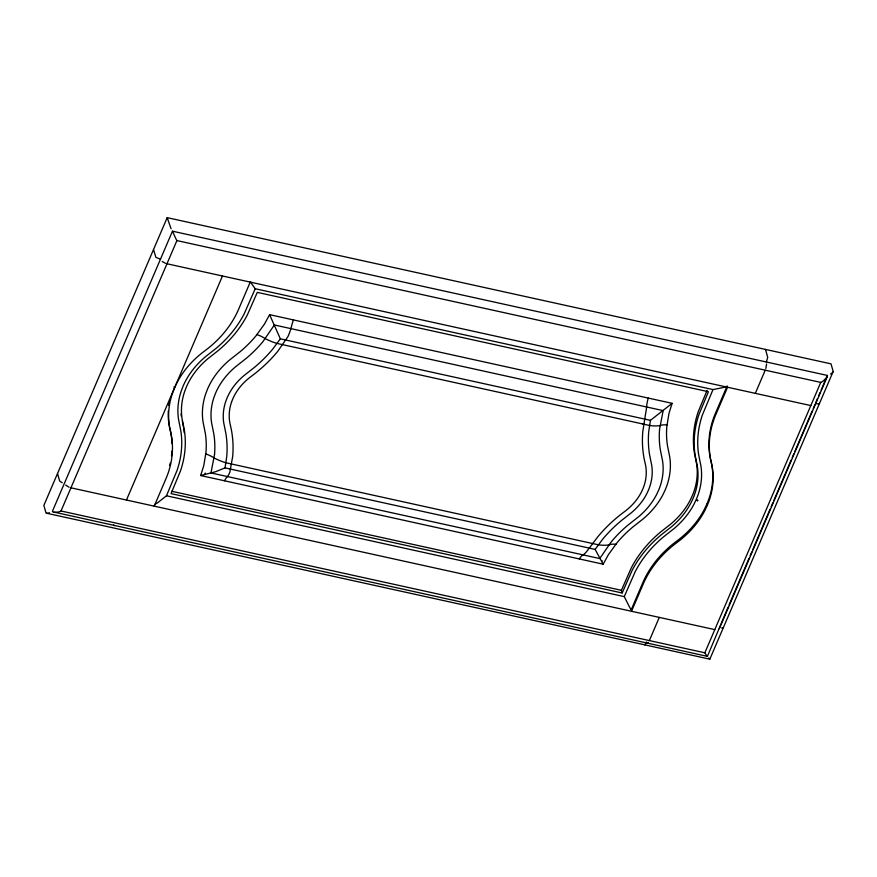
<?xml version="1.0" encoding="UTF-8"?>
<svg xmlns="http://www.w3.org/2000/svg" width="877" height="877" viewBox="0 0 877 877"><rect width="100%" height="100%" fill="white"/><g stroke="black" fill="none" stroke-linecap="round" stroke-linejoin="round"><path stroke-width="1.32" d="M766.575 363.977L765.862 368.45M648.256 398.07A16.389 4.867 -80.1 0 0 646.809 404.703L646.623 406.983A28.656 7.52 -83.5 0 1 645.351 415.183L642.775 431.879A142.743 116.268 -16 0 0 645.154 463.286A57.115 46.525 -16 0 1 642.72 489.267L641.219 492.425A57.126 46.525 -16 0 1 624.391 511.74A142.743 116.268 -16 0 0 597.818 536.779L587.206 550.855A28.656 10.732 -71.4 0 1 583.216 554.922L582.185 555.481A16.389 5.635 -75 0 0 579.313 558.934M200.658 475.531L215.589 471.727L225.027 467.89L226.748 456.544A136.801 111.434 -16 0 0 225.948 433.808L223.756 422.933A63.111 51.414 -16 0 1 225.795 401.293L227.165 397.741A63.111 51.414 -16 0 1 244.069 375.52L254.407 367.408A136.801 111.434 -16 0 0 272.879 348.914L280.344 338.829L269.601 314.668L264.394 324.183L255.92 335.902A117.058 95.352 -16 0 1 240.112 351.721L229.752 359.866A82.866 67.496 -16 0 0 207.553 389.026L205.755 393.696A82.866 67.496 -16 0 0 203.08 422.1L205.273 433.008A117.058 95.352 -16 0 1 205.963 452.466L203.793 465.566L200.658 475.531L603.179 564.196L608.397 554.681L616.86 542.973A117.058 95.352 -16 0 1 632.668 527.143L643.027 519.009A82.866 67.496 -16 0 0 663.067 494.42L665.226 489.837A82.866 67.496 -16 0 0 669.71 456.764L667.507 445.856A117.058 95.352 -16 0 1 666.827 426.408L668.987 413.308L672.122 403.332L269.601 314.668M672.122 403.332L650.438 420.346L648.717 431.692A136.801 111.434 -16 0 0 649.517 454.429L651.71 465.303A63.111 51.414 -16 0 1 648.3 490.495L646.656 493.992A63.111 51.414 -16 0 1 631.396 512.716L621.059 520.839A136.801 111.434 -16 0 0 602.587 539.322L595.121 549.408L603.179 564.196M204.834 474.117L205.218 473.087M250.241 282.109L238.555 309.362A105.624 86.034 -16 0 1 204.703 350.921A94.299 76.803 -16 0 0 174.479 388.018L172.429 393.324A94.299 76.803 -16 0 0 170.434 430.881A105.624 86.034 -16 0 1 165.896 478.886L154.22 506.139M231.517 402.181L232.756 398.969A57.115 46.525 -16 0 1 251.085 376.496A142.743 116.268 -16 0 0 277.658 351.458L287.996 336.472A28.656 10.732 -71.4 0 0 290.912 328.634L291.471 326.43A16.389 5.635 -75 0 1 293.477 319.93M719.326 628.688L827.449 376.167A4.319 2.456 -29.9 0 0 827.417 375.444L172.473 231.188L52.434 511.247A4.319 2.456 -29.9 0 0 52.773 511.828L707.399 656.369L728.02 607.355M708.769 657.925L709.756 659.34L833.084 371.727A1.776 1.009 -29.9 0 0 833.128 371.223L831.012 363.856L167.189 217.649L43.85 505.426L45.955 512.793A1.776 1.009 -29.9 0 0 46.24 513.144L709.822 659.164M53.935 512.442L58.518 511.971A11.708 6.665 -29.9 0 0 61.017 510.984L176.913 240.583A11.708 1.348 64.7 0 1 175.74 238.467L172.473 231.188M126.452 500.033L222.484 275.992M155.086 504.176A28.217 16.049 -29.9 0 0 157.542 502.839L166.477 495.779L177.033 470.489A116.192 94.639 -16 0 0 180.794 430.651L178.568 419.568A83.732 68.209 -16 0 1 181.287 390.868L183.096 386.154A83.732 68.209 -16 0 1 205.525 356.676L216.049 348.399A116.192 94.639 -16 0 0 244.146 313.922L255.207 288.741L251.524 283.578A28.217 3.245 64.7 0 1 250.427 281.758M622.166 592.984L632.087 570.499A119.787 97.577 -16 0 1 661.05 534.959L671.574 526.682A80.136 65.271 -16 0 0 690.944 502.905L693.038 498.476A80.136 65.271 -16 0 0 697.368 466.487L695.143 455.404A119.787 97.577 -16 0 1 699.024 414.339L708.419 391.734L257.301 292.37L247.38 314.854A119.787 97.577 -16 0 1 218.417 350.405L207.893 358.682A80.136 65.271 -16 0 0 186.428 386.889L184.685 391.394A80.136 65.271 -16 0 0 182.098 418.866L184.323 429.949A119.787 97.577 -16 0 1 180.443 471.026L171.048 493.619L622.166 592.984L621.398 590.309L631.319 567.825A119.787 97.577 -16 0 1 660.282 532.273L670.806 523.997A80.136 65.271 -16 0 0 690.177 500.219L692.271 495.79A80.136 65.271 -16 0 0 696.601 463.812L694.376 452.729A119.787 97.577 -16 0 1 698.256 411.653L707.125 390.298M727.165 385.902L715.489 413.155A105.624 86.034 -16 0 0 710.951 461.17A94.299 76.803 -16 0 1 706.906 504.034L704.439 509.252A94.299 76.803 -16 0 1 676.682 541.131A105.624 86.034 -16 0 0 642.83 582.679L631.144 609.932A28.217 3.245 64.7 0 1 629.379 606.763L624.26 596.612L635.321 571.431A116.192 94.639 -16 0 1 663.418 536.954L673.942 528.678A83.732 68.209 -16 0 0 694.178 503.837L696.371 499.199A83.732 68.209 -16 0 0 700.898 465.786L698.673 454.703A116.192 94.639 -16 0 1 702.433 414.865L712.99 389.574L723.35 387.502A28.217 16.049 -29.9 0 0 725.893 386.483M631.528 611.269L643.214 584.027A105.624 86.034 -16 0 1 677.066 542.468A94.299 76.803 -16 0 0 704.823 510.589L707.29 505.371A94.299 76.803 -16 0 0 711.335 462.508A105.624 86.034 -16 0 1 715.873 414.492L727.548 387.25M646.327 642.052L645.088 644.705L644.288 644.584M766.355 362.004L767.715 357.334L765.522 349.441M649.353 640.572L659.285 617.397M755.316 393.356L765.248 370.171M707.399 656.369L705.93 654.571A11.708 1.348 64.7 0 1 704.856 652.795L820.751 382.405A11.708 6.665 -29.9 0 0 823.152 381.067L827.197 377M729.094 604.845L749.057 558.276M750.131 555.755L751.753 551.973M752.828 549.462L770.094 509.186M771.179 506.665L772.79 502.894M773.876 500.372L791.131 460.096M792.216 457.575L793.828 453.804M794.913 451.282L812.179 411.006M813.253 408.485L814.876 404.714M815.928 402.236L817.496 398.586M818.537 396.152L820.105 392.49M821.146 390.057L827.417 375.444M696.776 500.482L697.116 499.747M697.555 501.019L697.906 500.274M601.589 561.499L602.082 560.502M832.986 371.969L832.24 372.846A4.363 2.478 -29.9 0 1 830.464 373.997M723.415 627.614L721.607 627.987M648.344 642.37L647.336 643.093L646.47 642.457M642.698 423.964L643.773 423.876M46.558 513.264L47.457 513.286A4.363 2.478 -29.9 0 0 49.386 512.683M176.913 240.583L820.751 382.405M160.469 259.197L155.887 257.334L153.53 249.517M815.413 403.453L818.57 404.023L819.491 403.179M166.981 263.769L810.819 405.58M255.207 288.741L712.99 389.574M280.344 338.829L650.438 420.346M256.588 334.532L256.917 334.608A17.047 8.233 23.2 0 1 265.249 338.632A29.829 14.416 23.2 0 0 277.11 343.444L649.506 425.466A29.829 14.416 23.2 0 0 660.03 425.586A17.047 8.233 23.2 0 1 667.013 424.939L667.342 425.005M205.437 453.858L205.777 453.935A17.047 8.233 23.2 0 1 214.109 457.958A29.829 14.416 23.2 0 0 225.97 462.771L598.355 544.792A29.829 14.416 23.2 0 0 608.879 544.924A17.047 8.233 23.2 0 1 615.862 544.266L616.202 544.332M225.027 467.89L595.121 549.408M171.607 491.241L621.398 590.309M166.477 495.779L624.26 596.612M70.949 487.809L714.788 629.62M61.017 510.984L704.856 652.795M62.223 482.756L59.691 481.1L57.509 473.558M114.251 525.718L113.561 524.906M165.512 263.33L162.201 261.489M69.119 487.239L65.665 485.08M171.081 228.765L167.189 217.649M706.906 504.034L707.29 505.371M174.095 386.68L174.479 388.018M182.306 421.026L183.556 427.274M224.534 480.793A16.389 4.867 -80.1 0 1 226.847 477.22L227.505 476.573A28.656 7.52 -83.5 0 0 229.851 472.144L232.701 456.358A142.743 116.268 -16 0 0 230.311 424.95A57.126 46.525 -16 0 1 231.517 402.181M181.331 416.191A80.136 65.271 -16 0 1 181.024 413.933M183.753 428.612A119.787 97.577 -16 0 1 184.214 432.668M168.318 410.907A94.299 76.803 -16 0 0 170.05 429.544A105.624 86.034 -16 0 1 172.035 443.751M168.833 405.481A94.299 76.803 -16 0 1 169.261 402.773M171.947 451.019A105.624 86.034 -16 0 1 171.486 455.876M170.204 463.166A105.624 86.034 -16 0 1 169.612 465.588M214.525 454.56L210.962 472.933L599.747 558.561L611.192 541.931A125.082 101.885 -16 0 1 628.075 525.027L638.434 516.893A74.841 60.962 -16 0 0 656.522 494.683L658.484 490.55A74.841 60.962 -16 0 0 662.53 460.677L660.326 449.78A125.082 101.885 -16 0 1 659.592 428.996L663.165 410.622L274.369 324.983L262.936 341.624A125.082 101.885 -16 0 1 246.042 358.529L235.694 366.663A74.841 60.962 -16 0 0 215.643 393.006L214.021 397.215A74.841 60.962 -16 0 0 211.598 422.878L213.802 433.775A125.082 101.885 -16 0 1 214.525 454.56"/></g></svg>
